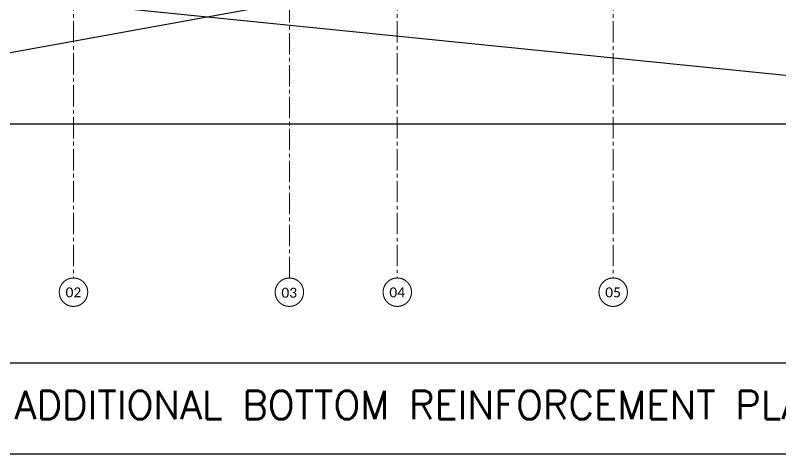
# Model space of a CAD drawing. Header units: millimetres. Extents: x -967280 to 3852, y 2833 to 1955156.
# Drawn here: x -634277 to -607331, y 566423 to 581863 of the extents above; entities that cross this region are included whole.
import ezdxf

# ---------------------------------------------------------------- set-up
doc = ezdxf.new("R2010")
doc.units = ezdxf.units.MM
doc.header["$LTSCALE"] = 1000
doc.linetypes.add('Columns_Structural070816$0$CENTER2', pattern=[1.125, 0.75, -0.125, 0.125, -0.125])
doc.linetypes.add('HRZN_Line-Ptrn-Sold', pattern=[9144001.0, 9144000.0, -1])
for name, color, linetype in [('A-ANNO-TEXT-25', 7, 'Continuous'), ('R.C. footing', 4, 'Continuous'), ('S - dot', 1, 'Continuous'), ('S -Beams', 2, 'Continuous')]:
    doc.layers.add(name, color=color, linetype=linetype)
doc.layers.add('A-AX-ATT-100', color=7, linetype='HRZN_Line-Ptrn-Sold', lineweight=18)
doc.layers.add('ST-000-AXIS', color=9, linetype='Columns_Structural070816$0$CENTER2', lineweight=9)
doc.styles.add('Calibri_2', font='calibri.ttf', dxfattribs={"height": 300})
doc.styles.add('ROMANC', font='romanc.shx')

# ---------------------------------------------------------------- blocks, each defined once
blk = doc.blocks.new('Grid - HRZN_G-Datm-Grid-Head-1554275-FIRST FLOOR FFL_1_')
at = {"layer": 'A-AX-ATT-100'}
blk.add_circle((0, 0), 5, dxfattribs=at)
blk = doc.blocks.new('AXES-00')
at = {"layer": 'ST-000-AXIS'}
for p, q in [((525498.9, 750979.6), (525498.9, 695813.8)), ((533098.9, 695813.8), (533098.9, 750979.6)), ((536898.9, 750979.6), (536898.9, 695813.8)), ((544498.9, 750979.6), (544498.9, 695813.8))]:
    blk.add_line(p, q, dxfattribs=at)
at = {"layer": 'A-AX-ATT-100', "xscale": 99.99999999999993, "yscale": 99.99999999999993, "zscale": 99.99999999999993, "rotation": 180}
for p in [(525498.9, 695313.8), (536898.9, 695313.8), (544498.9, 695313.8)]:
    blk.add_blockref('Grid - HRZN_G-Datm-Grid-Head-1554275-FIRST FLOOR FFL_1_', p, dxfattribs=at)
at = {"layer": 'A-AX-ATT-100', "xscale": 99.99999999999993, "yscale": 99.99999999999993, "zscale": 99.99999999999993}
blk.add_blockref('Grid - HRZN_G-Datm-Grid-Head-1554275-FIRST FLOOR FFL_1_', (533098.9, 695313.8), dxfattribs=at)
at = {"layer": 'A-AX-ATT-100', "linetype": 'Continuous', "lineweight": 13, "char_height": 350, "width": 673.417, "attachment_point": 1, "style": 'Calibri_2'}
for s, insert in [('02', (525218, 695481.8)), ('04', (536618, 695481.8)), ('05', (544218, 695481.8)), ('03', (532817.7, 695468.8))]:
    blk.add_mtext(s, dxfattribs=dict(at, insert=insert))

msp = doc.modelspace()

# ---------------------------------------------------------------- linework, layer by layer
at = {"layer": 'R.C. footing'}
msp.add_lwpolyline([(-592993.7, 623037.4), (-646928.7, 623037.4), (-646928.7, 578037.4), (-592993.7, 578037.4)], close=True, dxfattribs=at)
at = {"layer": 'S - dot'}
for p, q in [((-646628.7, 578337.4), (-593293.7, 588037.4)), ((-593293.7, 578337.4), (-640278.7, 583094.1))]:
    msp.add_line(p, q, dxfattribs=at)
at = {"layer": 'S -Beams'}
msp.add_lwpolyline([(-652173.9, 566423.3), (-573156.1, 566423.3), (-573156.1, 569616), (-652173.9, 569616)], close=True, dxfattribs=at)

# ---------------------------------------------------------------- block references
msp.add_blockref('AXES-00', (-1157727.6, -123202.4), dxfattribs=at)

# ---------------------------------------------------------------- texts
at = {"layer": 'A-ANNO-TEXT-25', "insert": (-652173.9, 568638.8), "char_height": 1000, "attachment_point": 1, "style": 'ROMANC'}
msp.add_mtext_dynamic_manual_height_columns('{\\Fsimplex|c0; CONCRETE DIMENSION & ADDITIONAL BOTTOM REINFORCEMENT PLAN FOR UPPER BASEMENT CEILING }', width=82487.138, gutter_width=8268.9, heights=[-1000], dxfattribs=at)

doc.saveas('drawing.dxf')
